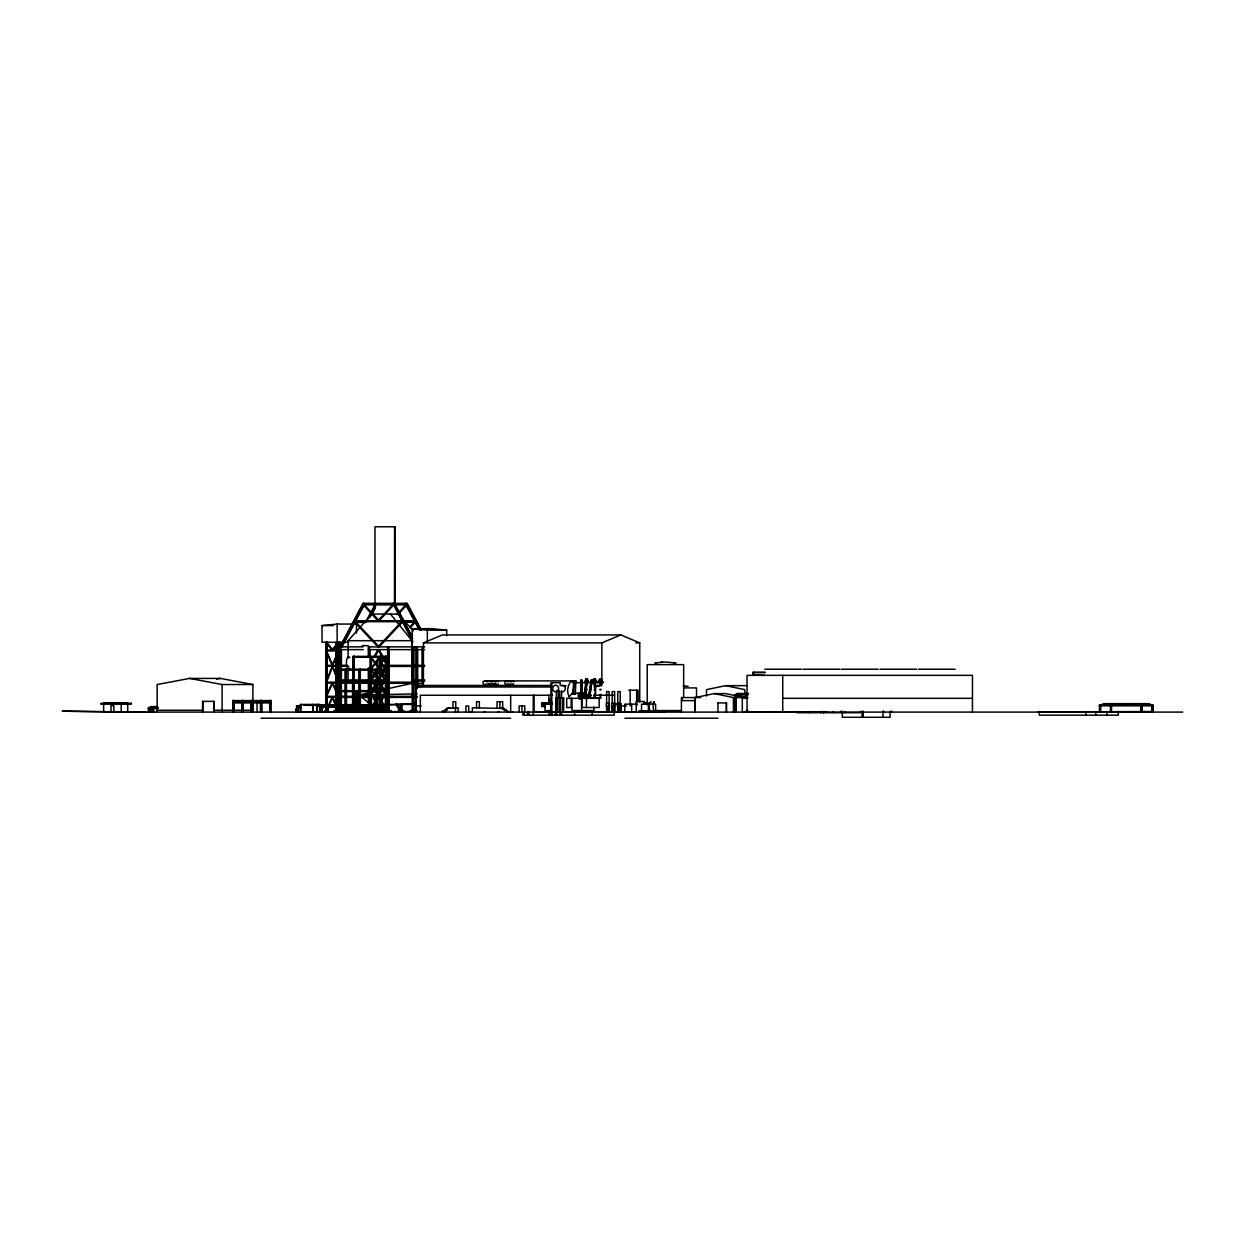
<?xml version="1.0" encoding="UTF-8"?>
<svg xmlns="http://www.w3.org/2000/svg" width="1245" height="1245" viewBox="0 0 1245 1245"><rect width="100%" height="100%" fill="white"/><g stroke="black" fill="none" stroke-linecap="round" stroke-linejoin="round"><path stroke-width="1.5" d="M639.058 711.175L639.058 712.093L648.069 712.342L648.069 711.424L639.058 711.175L664.659 711.424L664.659 712.342L655.648 712.093L655.586 704.156L641.533 704.156L641.533 712.093M655.648 712.093L655.648 711.175M580.839 698.756C578.692 699.768 578.785 693.496 581.042 694.679M579.968 698.803L580.014 694.617M580.217 698.865L580.263 694.57M580.761 694.71L581.602 694.881L581.866 680.392L581.088 680.315L580.886 698.927M581.104 695.55L581.462 679.63M581.353 694.912L581.431 679.583M581.493 694.897L581.866 680.392M582.224 694.648L582.364 698.772L582.504 694.788L581.68 694.85M649.781 703.456L650.108 702.662M649.89 703.285C647.462 706.942 651.322 712.482 649.205 711.237M326.081 709.152L327.933 708.716L326.174 709.152M343.9 709.401C340.274 708.654 344.709 708.919 344.071 709.059M348.258 709.323C347.231 707.876 352.226 710.444 348.46 708.343M360.101 709.323C360.427 706.584 363.742 710.662 360.225 709.323M373.593 709.525C369.625 709.23 374.247 707.502 373.609 709.401M600.137 682.385L600.355 679.039M541.668 703.923L542.696 704.405L541.995 703.176M544.283 704.872C545.683 705.899 541.606 706.086 544.454 704.872M543.442 703.363L542.213 704.437M544.703 703.472C545.466 704.701 542.493 702.413 542.898 703.098M548.36 703.814L547.691 702.958L547.395 704.047M551.706 703.69L552.173 702.989L551.94 704.032M334.858 705.713L329.1 705.713M334.469 705.215L335.278 704.935L332.291 705.526M337.535 705.713L337.768 705.993A3.595 3.315 -90 0 1 339.2 706.569M337.722 705.433L338.064 705.448M340.648 705.448L343.371 705.713M340.943 704.919L344.227 704.919M343.464 705.713L343.604 705.993A3.595 3.315 -90 0 1 346.624 709.557L346.733 712.093M353.051 704.935L350.063 705.526M365.33 706.693L364.24 705.448L365.05 705.806M367.042 705.962L367.82 705.775M367.15 705.713L367.291 705.993A3.595 3.315 -90 0 1 369.158 706.833M367.384 705.993L364.24 705.448M583.672 698.243L583.998 694.29L585.866 694.461L587.017 679.848L585.913 679.754L587.049 679.863M583.858 698.274L583.998 694.29M584.107 698.305L584.434 694.305M584.419 698.336L585.897 679.77M586.099 679.77L585.057 694.383M584.776 698.367L586.364 678.992M585.134 698.398L586.582 678.992M585.492 698.414L586.924 679.863M585.804 698.429L586.566 694.508L586.068 698.445M549.87 700.297L549.387 701.2L549.045 699.783M650.902 702.476L651.01 701.542M321.692 709.525C323.295 708.81 317.568 709.105 322.019 708.716M349.892 709.525L350.125 708.716M587.5 698.414L588.169 694.523L589.974 694.694M587.78 698.367L588.076 694.554L589.632 694.99M588.029 698.383L588.605 694.523M588.34 698.398L591.25 680.284L592.2 680.501L589.601 697.605M589.974 695.021L590.815 694.959L589.087 694.788L591.25 680.284M588.683 698.445L591.826 679.614M589.29 697.324L591.749 679.568M589.43 697.465L591.966 680.392L591.064 680.346M589.912 697.62L590.286 694.772M590.161 697.62L590.55 694.834M590.348 697.605L590.815 694.959M549.154 700.048L549.636 699.145M296.637 708.747L298.193 709.059M366.217 708.747L367.773 709.059M593.647 682.385L594.316 679.039M337.442 707.191L336.881 706.164L336.508 706.88C312.604 702.756 337.224 707.067 339.76 707.3M342.671 706.133L340.258 706.537M343.06 707.035L342.577 706.133M360.676 706.164L360.832 707.035M366.435 706.927L366.606 706.164L362.419 706.335L363.244 707.238M541.637 703.581L542.633 703.036M545.512 703.363C546.524 701.978 546.571 705.121 547.364 703.176M548.531 703.814L548.625 702.974M579.641 694.181L580.263 693.263L580.87 694.181M296.543 708.747L298.1 709.059M366.108 708.747L367.68 709.059M585.057 682.385L586.13 679.039M547.24 703.363L548.065 702.989L548.002 704.047L547.893 702.974M326.283 681.529L332.197 666.262M326.532 682.182L332.446 666.9L338.36 682.182M371.057 710.739L374.916 701.526L371.057 692.313M379.087 691.582L375.227 700.795L371.368 691.582M371.368 711.486L375.227 702.273L379.087 711.486M379.398 692.313L375.539 701.526L379.398 710.739M377.11 710.739L380.954 701.526L377.11 692.313M385.125 691.582L381.266 700.795L377.422 691.582M377.422 711.486L381.266 702.273L385.125 711.486M385.436 692.313L381.577 701.526L385.436 710.739M569.525 696.686C562.538 687.909 578.038 667.476 572.109 694.181M572.062 682.229L573.992 680.859L573.431 682.229M568.825 696.686L572.467 693.512M486.11 684.003C483.496 686.415 481.006 680.937 484.71 680.859L575.781 680.922L574.676 682.696M574.132 681.108L573.758 694.181M575.781 681.108L575.423 694.181M584.559 682.385L585.959 679.039M338.344 650.948L332.446 664.721L326.548 650.948M332.711 665.344L338.609 651.571M297.353 707.3C296.279 710.693 301.757 704.935 300.605 706.849M323.825 706.164C324.509 707.783 318.938 709.292 321.319 707.207M333.567 706.335L329.66 706.164L328.913 707.362L328.135 706.397A3.361 3.097 90 0 0 327.248 707.02L327.995 708.405L326.548 707.487M326.486 708.14L326.968 707.3M345.861 707.035L342.64 708.14L343.916 707.58M366.388 707.969L368.115 706.397C370.185 707.409 366.917 709.261 366.481 707.969M372.846 707.3C371.134 709.354 376.737 707.829 373.126 707.02A3.361 3.097 90 0 1 374.123 706.397L375.181 707.191M326.283 709.961L332.166 697.247M326.563 710.568L332.446 697.838L338.158 712.093M326.283 695.722L332.166 683.1M326.563 696.328L332.446 683.692L338.329 696.328M592.231 682.385L593.849 679.039M344.351 708.405L344.305 708.498A3.004 2.77 -90 0 0 342.297 707.098L342.391 707.098A3.004 2.77 -90 0 1 344.196 708.249M363.789 707.487L362.295 708.498L360.77 707.627M599.592 679.039L597.849 682.385L603.202 682.385M339.838 646.871L363.026 603.327L407.177 603.327L421.448 630.126M340.321 646.871L363.493 603.327L363.493 604.868L406.695 604.868L406.695 603.327L420.966 630.126M341.472 646.871L363.836 604.868M341.955 646.871L363.462 606.455M365.89 621.753L375.694 603.327M367.259 620.072L375.29 605.008M369.749 617.582L375.663 606.455M371.819 614.563L375.118 608.369M649.921 702.818L650.201 702.413M369.454 681.311L377.079 668.067M371.85 678.867L378.527 667.273L387.102 682.182M374.216 656.224L378.029 649.625M374.714 657.095L378.527 650.497L387.102 665.344M348.911 707.627L350.203 708.109M508.193 681.778L509.407 680.859L510.637 681.778M511.477 681.778L512.707 680.859L513.936 681.778M550.695 702.911L549.745 704.421L550.99 700.951M550.99 702.911L550.041 704.421L550.617 702.227M338.531 705.184L350.421 706.397A3.361 3.097 -90 0 1 351.323 707.02L350.467 708.109M369.454 709.79L377.998 697.402M369.983 710.568L378.527 698.165L387.07 710.568M382.604 709.79L386.868 703.596M383.133 710.568L385.265 707.456M369.454 695.566L377.998 683.256M369.983 696.328L378.527 684.019L387.07 696.328M371.057 668.721L374.869 663.258L371.057 657.796M379.04 657.282L375.227 662.745L371.415 657.282L371.415 679.941L375.227 675.49L379.009 679.941M371.415 669.219L375.227 663.756L379.04 669.219M379.398 657.796L375.585 663.258L379.398 668.721M381.266 662.745L385.078 657.282M385.436 657.796L381.624 663.258L385.436 668.721M342.904 707.627L344.554 707.969M348.818 707.627L349.503 706.226M360.676 707.627L361.579 705.79L362.264 706.397A3.361 3.097 -90 0 1 363.182 707.02M366.684 707.627L368.006 708.498A3.004 2.77 -90 0 0 366.077 707.098L362.653 706.569M328.182 708.109C327.575 704.935 334.096 706.771 333.473 705.79M363.089 707.02L362.046 708.109M362.777 707.58L361.937 707.969L363.696 707.627M543.567 703.176L544.454 703.098M545.808 703.176L545.512 704.032L545.559 702.974M338.204 642.28L332.446 649.516L326.688 642.28M332.851 650.03L338.609 642.793M343.355 707.238L343.962 706.288M345.27 707.362L344.398 706.397L344.258 707.969M362.419 707.969L360.91 707.3L362.186 706.397L363.96 708.125M367.057 707.238L367.726 705.775M492.522 681.778L494.249 680.859L495.961 681.778M371.057 679.49L374.838 675.039L371.057 670.588M379.009 670.137L375.227 674.588L371.446 670.137M379.398 670.588L375.616 675.039L379.398 679.49M377.11 679.49L380.892 675.039L377.11 670.588M385.047 670.137L381.266 674.588L377.484 670.137M377.484 679.941L381.266 675.49L385.047 679.941M385.436 670.588L381.655 675.039L385.436 679.49M371.057 690.212L374.838 685.762L371.057 681.311M379.009 680.859L375.227 685.31L371.446 680.859L371.415 709.666M371.446 690.664L375.227 686.213L379.009 690.664M379.398 681.311L375.616 685.762L379.398 690.212M377.11 690.212L380.892 685.762L377.11 681.311M385.047 680.859L381.266 685.31L377.484 680.859M377.484 690.664L381.266 686.213L385.047 690.664M385.436 681.311L381.655 685.762L385.436 690.212M348.118 658.076L348.118 640.693L371.85 614.05L398.307 614.05L413.293 630.873M392.611 604.868L378.527 620.103L364.443 604.868M379.118 620.757L393.436 605.272M396.797 614.563L405.761 604.868L419.316 630.079M398.774 613.723L406.586 605.272M401.559 621.675L378.527 646.233L355.494 621.675M379.134 646.871L402.384 622.08L415.534 622.08L410.368 627.589M409.589 627.138L414.709 621.675M351.853 707.627L350.421 706.397A3.361 3.097 90 0 0 349.44 707.02C349.72 709.183 352.833 705.261 352.319 706.88L353.253 706.724L350.841 705.79L353.207 706.008L351.168 706.226M350.825 707.58L350.327 706.397C347.651 707.829 352.304 708.389 349.44 707.02M360.739 707.035L361.283 707.02A3.361 3.097 90 0 1 362.264 706.397M573.245 682.696L575.657 680.859M507.104 684.003C503.649 686.555 504.645 678.167 507.337 681.778M510.403 684.003L508.411 684.003M513.718 684.003L511.695 684.003M572.529 694.181L574.132 693.512M574.194 694.181L575.781 693.512M299.018 707.58L299.983 707.035M357.113 707.362L354.981 707.3C357.144 707.362 355.79 709.712 357.797 707.829M368.598 707.58L369.002 707.02A3.361 3.097 -90 0 0 368.115 706.397L368.567 706.288M374.527 707.58L374.263 706.335L375.632 706.164M579.828 694.679L582.504 694.85M490.748 684.003L487.947 684.003M495.65 684.003L492.849 684.003M545.715 703.098L546.695 703.098M543.567 704.359L544.454 704.296M547.458 703.098L548.251 703.098M544.454 706.071L543.396 705.993M357.019 707.362L356.257 706.397L357.704 707.035M735.141 712.093L735.141 694.726L737.382 693.512L748.525 693.512M742.316 712.093L742.316 697.854L748.12 694.726L735.141 694.726M323.669 707.035L322.455 706.335L326.377 705.915M364.007 706.133L361.813 707.798L361.828 706.288M339.48 707.207L338.251 707.969M344.274 708.109L345.41 707.02M344.134 707.798L346.032 707.969M351.604 707.3L350.296 708.109M367.508 707.58L369.376 707.3M544.096 704.405L542.991 703.581M375.865 705.526L371.337 704.483M415.721 712.093L415.721 686.991L423.424 685.45L423.424 642.887L442.364 634.934L620.804 634.934L639.743 642.887L639.743 702.149M423.424 642.887L601.864 642.887L620.804 634.934M345.768 707.035L352.973 705.837M357.611 707.035L357.86 706.164L356.708 706.288M297.539 707.02A3.361 3.097 90 0 1 298.52 706.397L299.578 707.238L298.987 706.288M345.472 707.238L344.865 706.288M1104.797 703.674L1099.288 705.246L1153.166 705.246L1147.657 703.674L1104.797 703.674L1111.411 705.401L1111.411 711.486L1111.271 705.401M1099.522 711.486L1099.522 705.401L1105.902 703.83L1105.031 703.83L1111.271 705.666M1099.662 711.486L1099.662 705.666L1105.902 704.125L1100.549 705.666M1152.948 712.093L1152.948 705.401L1147.439 703.83L1141.043 705.401L1141.183 711.486L1141.043 705.666L1147.439 704.125L1142.07 705.666L1142.07 711.486M1147.657 703.674L1141.93 705.401L1141.93 712.093M545.917 702.989L546.773 703.176M344.709 708.716C347.573 707.113 346.328 711.097 344.74 709.059A3.004 2.77 -90 0 1 344.756 709.774L344.756 712.093M352.397 709.152L352.21 708.343L350.67 709.059M358.311 709.323L356.475 708.716L358.14 708.343M654.061 702.055L652.956 703.456L653.563 711.237M352.413 706.849L345.799 705.79M364.069 706.88L369.236 706.071L362.419 706.335M746.875 685.653L725.664 685.653L706.491 689.637L706.491 695.986M695.083 697.573L695.083 712.093L694.959 697.573L714.256 693.605L725.664 693.605L743.094 697.216M594.161 686.991L601.864 685.45L601.864 642.887M252.891 712.093L252.891 684.532L220.427 678.416L189.613 678.416L157.15 684.532L157.15 712.093M216.599 679.132L220.427 678.416M298.862 706.335L300.138 706.164M344.74 706.335L352.973 705.495M319.078 705.806L322.268 705.308M319.078 706.055L322.502 705.526L319.887 705.168M326.812 705.526L319.358 706.693L328.198 705.184M319.996 706.833L326.766 705.79M327.777 706.304L334.127 705.184M334.345 705.526L324.245 707.098A3.004 2.77 90 0 0 321.879 709.774L321.879 712.093M327.808 709.774A3.004 2.77 90 0 1 330.174 707.098L333.598 706.569M355.058 705.495L357.362 705.292M342.188 712.093L342.095 709.557L343.947 709.759L344.071 712.093L344.165 709.774A3.004 2.77 90 0 1 346.437 707.098L356.537 705.526M355.883 706.304L357.377 706.071M359.027 705.806L362.233 705.308L359.027 705.479M355.696 706.569L362.84 705.184M368.162 705.308L359.416 706.693M358.373 707.098L368.38 705.526M361.844 709.774A3.004 2.77 90 0 1 364.209 707.098L374.683 705.184M370.092 706.849L375.15 706.071M370.138 707.098L378.558 705.79M377.079 706.693L379.445 706.335M376.052 707.098L379.492 706.569M654.73 663.009L656.24 662.791M656.255 662.791L665.437 662.044L676.128 663.009M344.523 709.136A3.004 2.77 -90 0 1 344.647 709.774L346.733 709.557L346.452 712.093M350.763 709.525L352.304 709.152M339.885 705.79L348.304 707.098A3.004 2.77 -90 0 1 350.67 709.774L352.428 709.572A3.595 3.315 -90 0 0 349.923 706.055M358.342 709.572L356.506 709.774A3.004 2.77 -90 0 0 355.619 707.767M364.24 709.323L362.388 708.716L364.147 709.152M364.505 712.093L364.396 709.557L362.653 709.759A3.004 2.77 -90 0 0 360.459 707.16M368.442 709.059L369.407 709.417M348.662 642.28L322.035 642.28L322.035 625.581L337.13 624.056L356.49 624.056L356.49 633.16M581.68 680.517L580.839 680.346L580.512 698.694M580.886 698.383L579.781 698.741M299.796 705.635L296.217 705.962L299.936 705.962M303.391 705.292L352.366 704.608M308.029 705.168L310.659 705.526M315.203 705.292L316.261 705.308M319.078 705.479L322.268 705.184M321.988 709.774L319.918 709.557A3.595 3.315 90 0 1 323.031 705.993L326.081 705.448M328.664 705.448L334.251 705.526M334.345 704.919L327.777 705.775L338.5 704.779M342.095 705.962L373.173 704.608M345.114 705.744L345.223 705.993A3.595 3.315 90 0 0 342.188 709.557M347.464 705.806L348.04 705.713M345.379 705.962L353.564 705.184M355.058 705.292L356.303 705.184M359.743 705.168L362.451 705.526M357.377 705.635L355.977 706.304M360.132 705.697L368.287 704.919M359.183 706.724L368.162 705.184M359.945 669.219L359.961 712.093L359.867 709.557A3.595 3.315 90 0 1 362.995 705.993L368.287 705.526M372.706 705.308L370.652 705.495M371.632 705.713L374.434 705.215M369.843 706.133L379.009 705.292M377.079 706.008L379.445 705.79M660.83 662.278L662.371 662.169M415.799 703.425L374.978 705.713M1141.043 705.246L1142.319 705.199M417.215 693.87L359.058 695.006L353.238 689.232M649.516 711.237L650.45 711.237M653.454 711.237L653.049 711.253M774.655 711.704L776.818 711.782M355.37 620.757L402.151 620.757M403.551 620.757L414.818 620.757M354.887 621.675L415.316 621.675M365.937 622.08L354.669 622.08L377.92 646.871M354.981 622.422L366.248 622.422M322.035 625.581L333.644 625.581M412.235 711.486L412.235 628.647L431.595 628.647L446.706 630.172L446.706 635.744M412.235 628.647L427.346 630.172L446.706 630.172M348.118 640.693L411.939 640.693L411.939 683.38L420.794 686.742M635.868 642.887L639.743 642.887M362.217 645.641L368.287 645.641M363.042 646.871L336.477 646.871L336.477 642.28M424.654 646.871L368.318 646.871L368.318 656.613M363.322 649.625L340.321 649.625L340.414 712.093M368.318 649.625L424.654 649.625M326.283 650.03L338.609 650.03M326.283 650.948L338.609 650.948M353.051 657.282L379.741 657.282L379.741 669.219A6.132 2.365 -90 0 1 377.437 663.772A6.132 2.365 -90 0 1 379.18 657.064M380.799 657.282L385.794 657.282M326.283 665.344L347.308 665.344M380.814 665.344L388.067 665.344M388.72 665.344L424.654 665.344M326.283 666.262L348.833 666.262M380.737 666.402L388.067 666.402M388.72 666.402L424.654 666.402M339.154 669.219L386.635 669.219M764.866 669.219L801.593 669.219M803.165 669.219L839.877 669.219M841.387 669.219L878.114 669.219M879.95 669.219L916.678 669.219M918.436 669.219L955.164 669.219M340.009 670.137L386.635 670.137M765.13 672.284L752.82 672.284L752.82 675.35M765.161 672.596L753.038 672.596L753.038 675.039L753.241 672.596M753.661 675.039L764.99 675.35M586.084 678.945L587.235 678.945M594.005 678.945L595.328 678.945M586.27 679.552L587.049 679.552M594.27 679.552L595.063 679.552M600.074 679.552L600.853 679.552M340.009 679.941L385.794 679.941M412.717 679.941L424.654 679.941M340.009 680.859L385.794 680.859M412.717 681.015L424.654 681.015M354.856 681.28L348.118 681.28L348.118 667.74M326.283 682.182L377.188 682.182M379.476 682.182L388.067 682.182M388.72 682.182L416.546 682.182M583.921 682.385L589.399 682.385M591.935 682.385L597.398 682.385M574.848 682.696L597.398 682.618M597.724 682.618L603.202 682.618M326.283 683.1L388.067 683.256M388.72 683.256L416.546 683.256M416.982 683.38L422.024 683.38L422.024 648.458M586.27 684.096L587.049 684.096M594.27 684.096L595.063 684.096M600.074 684.096L600.853 684.096M189.613 678.416L222.092 684.532L252.891 684.532M586.27 684.75L587.049 684.75M594.27 684.75L595.063 684.75M600.074 684.75L600.853 684.75M593.102 682.696L595.561 684.983L595.561 695.255M423.424 685.45L551.442 685.45M594.114 685.45L599.934 685.45M561.697 685.762L566.133 685.762M415.721 686.991L551.504 686.991M683.863 687.909L696.531 687.909L696.531 697.34M586.27 689.294L587.049 689.294M594.27 689.294L595.063 689.294M600.074 689.294L600.853 689.294M586.27 689.963L587.049 689.963M594.27 689.963L595.063 689.963M600.074 689.963L600.853 689.963M628.741 690.197L638.094 690.197L638.094 700.717M339.511 690.664L386.277 690.664M340.009 691.582L385.794 691.582L385.732 711.486M580.077 692.796L584.029 692.796M576.762 693.107L582.38 693.107M586.27 694.492L587.049 694.492M594.27 694.492L595.063 694.492M600.074 694.492L600.853 694.492M599.825 695.161L601.102 695.161M552.562 695.255L420.328 695.255L420.328 712.093M613.863 695.255L594.036 695.255L595.297 695.161L595.203 684.983M326.283 696.328L388.067 696.328M388.72 696.328L417.199 696.328M326.283 697.247L352.942 697.247M363.664 697.247L355.51 697.247L355.51 696.328M336.477 697.402L388.067 697.402M388.72 697.402L417.199 697.402M700.795 697.573L681.404 697.573L681.404 712.093M714.256 693.605L733.429 697.573L744.837 697.573M742.316 697.854L748.043 697.854M556.344 698.258L563.549 698.258M782.731 698.321L972.454 698.321M644.35 701.48L636.257 701.48L636.257 712.093M643.649 702.725L648.163 702.725M232.971 702.911L270.881 702.911M552.391 702.974L541.668 702.974L541.668 706.584L545.31 706.584M717.898 702.911L726.489 702.911L726.489 712.093M644.101 703.332L647.727 703.332M614.081 703.985L621.224 703.985L621.224 711.626M637.129 704.156L624.788 704.156L624.788 712.093M384.503 704.437L416.468 704.437M326.361 704.919L337.519 705.962M331.73 705.168L331.014 705.479M309.274 705.292L310.332 705.308M328.555 705.215L329.334 705.184M345.519 705.292L349.082 706.039M351.448 705.292L350.374 705.308M373.982 705.308L370.652 705.837M378.527 705.308L376.581 705.837M320.167 705.448L328.804 705.184M326.361 705.526L336.461 707.098A3.004 2.77 -90 0 1 338.827 709.774L338.733 712.093M346.468 705.448L349.363 705.962M348.273 705.448L347.511 706.724M376.581 705.495L377.188 706.693M1099.522 705.401L1152.948 705.401M325.085 705.806L325.287 706.008M341.55 705.806L341.255 706.693M344.367 705.184L349.207 706.071M369.158 705.713L368.925 705.993A3.595 3.315 90 0 0 365.89 709.557L365.89 712.093M375.383 705.619L374.838 705.993A3.595 3.315 90 0 0 371.804 709.557L371.71 712.093M1099.662 705.666L1152.792 705.666L1152.792 711.486M325.957 705.962L320.587 705.899M326.283 705.915L323.731 706.164L323.996 706.927M328.166 706.18A3.595 3.315 90 0 1 328.96 705.993L329.505 706.039M340.679 705.962L353.689 705.962M360.319 705.915L371.835 705.962M415.721 705.962L421.121 705.962M620.679 705.962L626.36 705.962M346.234 706.133L346.172 706.927L346.141 706.133M367.275 706.226L362.7 705.79M367.617 707.58L367.197 707.02A3.361 3.097 90 0 1 368.193 706.397L368.847 706.226M150.443 706.584L157.477 706.584M321.226 707.02A3.361 3.097 90 0 1 322.222 706.397L322.315 706.397A3.361 3.097 90 0 0 321.319 707.02L322.377 707.969M609.443 706.429L606.284 706.522L606.284 703.3L609.443 703.3L609.443 706.522M617.427 706.429L620.57 706.522L620.57 703.3L617.427 703.3L617.427 706.522M300.652 707.098L300.559 707.098A3.004 2.77 90 0 0 298.193 709.774L298.286 712.093M336.461 707.098L336.368 707.098A3.004 2.77 -90 0 1 338.733 709.774L339.045 709.759M346.437 707.098L346.53 707.098A3.004 2.77 90 0 0 344.165 709.774L343.838 709.759M364.209 707.098L364.303 707.098A3.004 2.77 90 0 0 361.937 709.774L361.844 712.093M297.633 707.207L298.893 707.798L297.633 707.02A3.361 3.097 90 0 1 298.613 706.397L299.391 707.362M368.862 707.362L367.835 707.798M373.126 707.207L374.169 707.969M158.131 707.502L148.451 707.502L148.451 712.093M572.186 707.502L566.708 707.502L566.708 698.321L600.806 698.321L600.728 695.255M148.451 708.109L158.131 708.109M328.291 707.969L326.875 707.3M346.188 708.343L346.375 709.152M148.451 708.576L157.913 708.576M338.796 708.716L339.013 709.525M356.475 708.716L356.786 709.525M298.286 709.774L296.217 709.557L296.217 712.093M348.024 712.093L348.118 709.557L348.335 710.553M352.646 709.557L352.335 710.553M364.505 709.557L362.653 710.553M371.71 709.557L373.78 709.774A3.004 2.77 90 0 1 375.461 707.269M326.065 709.572L327.902 709.774L327.808 712.093M350.001 709.774A3.004 2.77 90 0 1 352.366 707.098L352.459 707.098A3.004 2.77 90 0 0 350.094 709.774L348.242 709.572M348.211 707.098A3.004 2.77 -90 0 1 350.576 709.774L350.903 710.553M358.078 707.16A3.004 2.77 90 0 0 356.008 709.774L355.696 710.553M360.085 709.572L361.937 709.774M367.54 709.759L367.866 709.774A3.004 2.77 90 0 1 369.251 707.409L368.333 706.335M157.15 710.257L202.904 710.257M213.844 710.257L252.891 710.257M320.136 710.553L321.661 709.759M343.947 710.553L334.033 710.568L334.033 711.486M346.499 710.553L344.881 709.759M348.242 710.553L349.767 709.759L350.001 712.093M350.561 710.568L358.762 710.568M360.085 710.553L361.61 709.759M366.014 710.553L370.123 710.568M376.55 710.568L374.558 710.568L374.558 711.486M381.001 710.568L384.472 710.568L384.44 712.093M385.732 710.568L391.054 710.568L391.054 711.486M417.075 710.568L410.274 710.568L410.274 711.486M655.072 710.568L680.688 710.568M747.825 710.568L746.346 710.568L746.346 711.782M320.136 710.802L321.755 710.802L321.755 711.844L320.136 711.844M343.947 710.802L342.313 710.802L342.422 711.844L343.947 711.844M346.499 710.802L344.881 710.802L344.881 711.844L346.499 711.844L346.406 669.219M348.242 710.802L349.861 710.802L349.767 711.844L348.242 711.844M350.81 710.802L352.428 710.802M355.79 710.802L355.696 711.844M358.342 710.802L356.724 710.802L356.817 711.844L358.342 711.844M360.085 710.802L361.719 710.802L361.61 711.844L360.085 711.844M362.653 710.802L364.271 710.802M366.014 710.802L367.633 710.802L367.54 711.844M368.582 710.802L368.676 711.844L370.201 711.844M445.741 710.864L443.018 710.864L442.987 712.093M417.075 711.486L315.763 712.093M442.162 711.486L445.741 711.486M648.069 711.424L664.659 711.424M1152.948 711.486L1037.894 712.093M612.291 711.626L621.426 712.093M302.364 711.844L307.344 711.922M307.857 711.922L312.355 711.922M314.207 711.844L315.825 711.844M326.065 711.844L327.684 711.844L327.591 710.802L326.065 710.802L326.159 711.844M338.951 711.844L340.57 711.844M350.81 711.844L352.428 711.844M354.171 711.844L355.79 711.844M362.653 711.844L364.271 711.844L364.178 710.802M366.014 711.844L367.633 711.844M470.019 711.844L470.89 711.844M484.134 711.844L485.005 711.844M498.249 711.844L499.12 711.844M512.364 711.844L513.236 711.844M623.091 711.922L611.855 712.093M623.885 711.922L628.383 711.922M629.814 711.922L633.409 711.922M1182.75 712.093L103.646 712.093L103.646 702.725L127.721 702.725L127.721 712.093M261.045 718.209L510.668 718.209M624.865 718.209L717.991 718.209M145.821 712.093L62.25 711.175L122.368 712.093M423.331 683.894L411.939 683.38L359.058 695.006L368.66 702.803M584.17 694.352L585.835 694.445M684.47 685.948L683.24 685.886L688.111 686.306M585.088 694.445L586.115 694.523M356.07 704.608L368.629 705.79M344.134 704.919L349.658 705.433M349.923 705.448L352.475 705.697M326.346 704.608L338.889 705.79M340.258 705.915L344.056 706.288M484.71 680.859L486.421 681.778M673.094 662.589L674.619 662.791M339.823 705.526L348.833 706.164L348.989 707.035M332.508 705.308L333.769 705.292M725.664 685.653L744.837 689.637L744.837 694.399M591.142 680.377L592.153 680.455M1146.552 703.83L1152.792 705.666M1146.552 704.125L1151.905 705.666M1105.031 704.125L1110.384 705.666M366.341 706.927L368.473 707.798M342.655 706.927L344.787 707.798M361.05 707.144L362.56 707.798M320.961 707.3L322.471 707.969M737.382 693.512L745.444 697.854M343.651 707.362L343.511 707.02A3.361 3.097 90 0 1 344.491 706.397M337.348 707.191L338.5 706.397A3.361 3.097 -90 0 1 339.387 707.02M363.618 605.272L377.92 620.757M491.075 681.778L489.347 680.859L487.62 681.778A1.836 1.696 -90 0 1 490.717 681.778M390.479 614.05L411.939 640.693M351.386 707.238L350.623 705.775L351.681 706.039M322.222 706.397L323.077 707.362M326.283 642.793L332.041 650.03M345.83 707.627L345.316 707.02A3.361 3.097 -90 0 0 344.32 706.397M381.266 663.756L385.078 669.219M379.056 683.256L387.6 695.566M396.47 703.596L400.75 709.79M395.941 704.359L400.065 711.486M379.056 697.402L387.6 709.79M379.025 649.625L387.6 664.472M379.974 668.067L387.6 681.311M406.368 604.868L419.051 628.694M394.494 603.327L412.328 636.817M394.027 603.327L412.749 638.498M393.685 604.868L408.889 633.44M410.679 636.802L412.469 640.148M412.935 641.922L393.093 603.327M601.335 679.039L603.078 682.385M578.24 696.686L578.24 693.512L579.221 694.181M350.53 708.498L351.946 707.969M595.483 679.039L597.102 682.385M332.726 683.1L338.609 695.722M332.726 697.247L338.609 709.961M326.283 651.571L332.182 665.344M588.76 682.385L587.36 679.039L588.262 682.385M332.695 666.262L338.609 681.529M595.001 679.039L595.686 682.385M342.655 696.328L342.78 697.402M341.535 696.328L341.659 697.402M357.066 705.993L356.973 705.993A3.595 3.315 90 0 0 355.447 706.569M351.028 705.744L351.152 705.993A3.595 3.315 90 0 0 348.118 709.557M328.96 705.993L329.785 705.806M313.849 704.919L316.572 705.526M299.594 705.962L299.345 705.993A3.595 3.315 90 0 0 296.31 709.557A3.595 3.315 90 0 1 299.251 705.993M600.572 679.039L600.79 682.385M364.863 603.327L364.909 604.868M1152.061 705.666L1152.061 711.486M1151.905 705.401L1151.905 711.486M1118.29 711.486L1118.29 715.159L1039.295 715.159L1039.295 711.486M1110.54 705.401L1110.384 711.486M1106.852 711.486L1106.852 715.159M1095.709 711.486L1095.709 715.159M1085.873 711.486L1085.873 715.159M972.454 712.093L972.454 675.35L747.047 675.35L747.047 712.093M891.685 711.175L891.685 712.093M890.082 711.175L890.082 717.291L842.32 717.291L842.32 711.175M883.623 711.175L883.623 712.093M882.97 711.175L882.97 717.291M863.205 711.175L863.205 717.291M862.085 711.175L862.085 717.291M860.435 711.486L860.404 712.7L796.987 712.7L796.987 711.486M845.168 711.486L845.168 712.7M840.717 711.175L840.717 712.093M833.294 711.486L833.294 712.7M827.614 712.093L742.969 712.093M823.972 711.486L823.972 712.7M823.427 711.486L823.427 712.7M821.031 711.486L821.031 712.7M809.25 711.486L809.25 712.7M782.731 675.35L782.731 712.093M753.661 672.284L753.661 675.35M747.249 710.568L747.249 711.782M735.935 694.726L735.935 712.093M735.702 694.726L735.702 712.093M735.375 694.726L735.375 712.093M733.429 697.573L733.429 712.093M726.364 702.911L726.364 712.093M718.007 702.911L717.898 712.093M694.632 697.573L694.632 700.639L682.213 700.639L682.213 697.573M683.661 697.169L683.661 664.628L647.213 664.628L647.213 704.826M648.412 704.156L648.412 712.093M644.474 703.332L644.474 704.125M636.677 690.197L636.677 705.962M635.946 712.093L574.614 711.486L574.614 715.159M631.666 704.156L631.666 712.093M630.157 690.197L630.157 705.962M620.212 703.3L620.212 691.566L617.785 691.566L617.785 703.3M620.29 706.522L620.119 712M619.885 706.522L619.885 712M619.652 703.3L619.652 712.093M619.528 706.522L619.294 712M619.123 706.522L619.123 712M618.283 706.522L618.36 712.093M618.111 706.522L618.065 712.093M617.987 703.985L617.878 712M617.707 706.522L617.707 712M614.641 703.3L614.641 691.566L612.213 691.566L612.213 703.3M614.719 706.522L614.719 712M614.548 706.522L614.548 712M614.143 706.522L614.221 715.159L522.884 715.159L522.884 712.093M614.081 703.3L614.081 712.093M613.723 706.522L613.583 712.093M613.552 706.522L613.552 712M613.131 706.522L613.303 712M612.898 706.522L612.898 712M612.711 706.522L612.789 712.093M612.307 706.522L612.54 712M612.135 706.522L612.135 712M609.443 712.093L606.284 712.093M609.085 703.3L609.085 691.566L606.642 691.566L606.642 703.3M609.147 706.522L608.976 712M608.743 706.522L608.743 712M608.509 703.3L608.509 712.093M608.151 706.522L608.385 712M607.98 706.522L607.98 712M607.14 706.522L607.218 712.093M606.984 706.522L606.984 712M606.751 706.522L606.751 712M606.58 706.522L606.58 712M600.199 695.255L600.121 697.698L580.575 698.321M599.172 698.321L599.172 707.502L581.913 707.502L581.913 698.321M595.063 695.255L595.063 698.321M594.83 695.255L594.83 698.321M594.503 695.255L594.503 697.698M594.27 695.255L594.27 697.698M593.896 707.067L593.896 710.568L571.984 710.568L571.984 698.321M592.169 711.486L592.169 715.159M587.095 695.255L587.095 698.321M586.722 695.255L586.722 697.698M586.597 695.255L586.379 707.502M586.239 695.255L586.239 697.698M581.571 698.321L581.571 710.568M573.572 712.093L569.899 712.093M571.175 698.321L571.175 707.502M568.856 712.093L543.832 712.093M563.549 712.093L563.783 697.791L556.11 697.791L556.11 712.093M563.222 698.258L563.222 712.093M562.989 698.258L562.989 712.093M561.464 712.093L561.464 715.159M560.592 698.258L560.592 712.093M560.219 685.762L560.219 682.696L550.959 682.696L550.959 715.159M560.343 697.791L560.343 712.093M560.11 698.258L560.048 715.159M559.876 698.258L559.783 712.093M559.55 697.791L559.55 712.093M559.192 690.835L559.316 712.093M559.083 690.835L559.083 697.791M558.849 690.835L558.725 697.791M556.92 698.258L556.92 712.093M556.593 697.791L556.593 690.835L556.344 712.093M556.686 698.258L556.748 715.159M555.332 712.093L555.332 715.159M552.158 711.486L552.158 715.159M551.8 682.696L551.8 711.486M550.695 700.951L550.679 710.646L545.03 710.646L544.905 702.974M549.029 711.486L549.029 715.159M548.921 695.255L548.921 704.265M546.181 702.974L546.181 704.047M546.073 702.974L546.073 704.047M543.256 712.093L534.105 711.486L534.105 695.255M533.265 695.255L533.265 715.159M529 712.093L529 715.159M527.6 712.093L527.6 715.159M524.799 712.093L524.799 705.962L519.149 705.962L519.149 712.093M524.285 712.093L524.285 715.159M521.966 705.962L521.966 712.093M510.668 695.255L510.668 712.093M508.987 712.093L505.408 710.864M508.131 711.486L504.567 710.257M507.291 710.864L503.711 709.65M506.435 710.257L502.871 709.028M505.594 709.65L502.015 708.421M504.739 709.028L501.175 707.798M503.898 708.421L472.369 707.798L472.369 712.093M502.669 707.798L502.669 701.682L497.02 701.682L497.02 707.798M499.836 701.682L499.836 707.798M479.341 707.798L479.341 701.682L476.508 701.682L476.508 707.798M468.742 712.093L468.742 705.962L465.926 705.962L465.926 712.093M458.16 712.093L458.16 707.798L447.251 708.421M455.779 707.798L455.779 701.682L452.962 701.682L452.962 707.798M455.437 707.798L455.437 712.093M449.974 707.798L446.395 708.421L445.554 709.65M444.698 710.257L447.437 709.65L443.858 710.864M427.346 630.172L427.346 641.315M417.682 649.625L417.682 686.555M417.199 646.871L417.199 688.672M416.546 649.625L416.546 686.991M416.079 646.871L416.079 711.486M415.472 710.568L415.472 711.486M414.507 710.568L414.507 711.486M413.838 646.871L413.838 711.486M413.371 646.871L413.433 711.486M412.717 646.871L412.717 711.486M411.581 710.568L411.581 711.486M405.294 603.327L405.294 604.868M403.738 711.486L403.738 710.568L398.416 710.568L398.416 711.486M402.073 710.568L402.073 711.486M401.87 704.919L401.87 711.486M401.404 704.919L401.404 711.486M400.75 704.483L400.75 711.486M400.267 704.919L400.267 711.486M395.147 603.327L395.147 526.791L374.994 526.791L374.994 603.327M394.572 526.791L394.494 604.868M389.405 710.568L389.405 711.486M389.203 649.625L389.203 711.486M388.72 646.871L388.72 711.486M387.6 646.871L387.646 712.093M386.697 712.093L386.635 656.364L353.051 656.364L353.051 669.219M386.277 656.364L386.277 711.486M385.794 656.364L385.794 669.219M385.794 670.137L385.794 690.664M385.436 656.364L385.374 712.093M382.806 710.568L382.806 711.486M382.604 704.483L382.604 711.486M382.137 705.106L382.137 711.486M381.001 705.106L381.001 711.486M380.596 656.364L380.643 712.093M380.239 656.364L380.239 711.486M380.067 706.351L380.067 710.179M379.741 670.137L379.741 679.941M379.741 680.859L379.741 690.664M379.741 693.387L379.741 709.666M379.398 656.364L379.336 712.093M377.468 669.219L377.468 678.307M377.468 682.493L377.468 707.86M377.11 668.721L377.11 711.486M376.612 669.219L376.612 678.307M376.612 682.493L376.612 707.86M376.255 669.219L376.208 712.093M375.803 704.857L375.959 711.486M375.305 704.857L375.259 712.093M375.15 710.568L375.15 711.486M374.947 704.857L374.947 711.486M373.78 712.093L373.687 709.774A3.004 2.77 90 0 1 375.274 707.409M373.469 709.759L371.944 710.553L371.944 709.572M371.057 656.364L371.057 711.486M370.574 657.282L370.574 679.941M370.574 680.859L370.574 709.666M370.216 656.364L370.17 712.093M369.921 649.625L369.921 656.613M369.454 646.871L369.454 657.049M369.454 668.269L369.454 711.486M368.8 668.16L368.8 711.486M368.676 710.553L368.349 709.774A3.004 2.77 -90 0 0 368.318 709.136M368.318 668.16L368.442 712.093M368.115 710.568L368.115 711.486M367.773 712.093L367.866 709.774A3.004 2.77 90 0 1 369.08 707.565M367.54 710.553L365.797 709.557L365.797 712.093M366.466 710.568L366.466 711.486M362.528 712.093L362.746 709.759L362.419 712.093M360.303 669.219L360.35 712.093M359.447 670.137L359.447 679.941M359.447 680.859L359.447 711.486M359.089 670.137L359.089 679.941M359.089 680.859L359.042 712.093M358.467 710.568L358.467 711.486M358.171 710.568L358.171 711.486M358.015 692.547L358.093 712.093M357.517 691.255L357.362 711.486M357.159 690.648L357.159 711.486M356.817 710.553L356.817 709.759L356.599 712.093L356.49 691.597M356.086 710.568L356.086 711.486M356.023 690.726L356.008 712.093M354.887 690.726L354.794 711.486M354.249 656.364L354.311 712.093M353.891 656.364L353.891 711.486M353.658 682.182L353.658 711.486M353.409 656.364L353.409 669.219M353.409 670.137L353.409 679.941M353.409 680.859L353.409 711.486M353.051 670.137L353.051 679.941M353.051 680.859L352.989 712.093M352.584 682.182L352.553 712.093M352.335 710.802L352.335 711.844M351.853 710.568L351.853 711.486M350.903 710.802L350.903 711.844M350.81 709.759L350.67 712.093M350.576 709.774L350.576 712.093M350.094 709.774L350.094 712.093M348.989 705.619L348.46 705.915M348.335 710.802L348.335 711.844M346.048 669.219L346.048 711.486M345.55 669.219L345.55 711.486M345.207 669.219L345.145 712.093M343.418 710.568L343.418 711.486M342.422 709.572L342.313 710.553M341.441 649.625L341.363 712.093M341.068 710.568L341.068 711.486M340.974 646.871L340.974 648.1L336.477 648.1L336.477 711.486M340.974 649.625L340.803 712.093M340.71 712.093L340.71 709.557A3.595 3.315 -90 0 0 340.476 708.265M340.009 669.219L340.009 711.486M339.807 642.28L339.807 646.124M339.838 648.1L339.838 711.486M339.449 642.28L339.574 711.486M339.185 710.568L339.185 711.486M338.967 642.28L339.107 712.093M338.609 642.28L338.609 696.328M338.609 697.247L338.531 711.486M337.877 710.568L337.877 711.486M337.784 712.093L337.613 642.28M337.13 624.056L337.348 711.486M336.01 642.28L336.01 711.486M335.341 710.568L335.341 711.486M331.217 705.619L330.983 706.724L330.921 705.479M328.384 711.486L328.384 710.568L324.665 710.568L324.665 711.486M327.684 709.759L327.591 710.553M327.124 642.28L327.202 711.486M326.766 642.28L326.766 711.486M326.283 642.28L326.283 711.486M326.065 710.553L325.832 709.557A3.595 3.315 90 0 1 327.435 706.569M325.925 642.28L325.925 712.093M319.763 704.437L319.918 712.093L319.996 704.437L300.185 704.437L300.185 712.093M317.382 704.437L317.382 712.093M317.148 704.437L317.148 712.093M313.117 704.437L313.117 712.093M312.884 704.437L312.884 712.093M300.979 704.437L300.979 712.093M297.96 709.759L296.434 710.553L296.434 709.572M270.881 700.453L270.881 712.093M270.523 702.911L270.523 712.093M270.041 702.911L270.041 712.093M269.683 702.911L269.683 712.093M261.761 702.911L261.855 712.093M261.403 700.453L261.497 712.093M261.248 700.453L261.294 701.558M260.999 700.453L260.999 701.682M260.921 702.911L260.999 712.093M260.641 702.911L260.641 712.093M260.563 702.911L260.563 712.093M257.046 702.911L257.046 712.093M252.564 700.577L252.564 701.558M252.719 702.911L252.719 712.093M252.33 700.453L252.33 712.093M252.128 700.453L252.221 701.558M251.972 702.911L251.879 712.093M251.521 700.453L251.521 701.682M251.288 700.577L251.288 701.558M251.132 702.911L251.132 712.093M243.289 702.911L243.211 712.093M242.697 700.453L242.853 712.093M242.604 700.453L242.448 701.682M242.386 700.577L242.386 701.558M242.09 702.911L241.997 712.093M234.169 702.911L234.169 712.093M233.811 702.911L233.811 712.093M233.329 702.911L233.329 712.093M232.971 700.453L232.971 712.093M222.092 684.532L222.092 712.093M214.202 712.093L214.202 701.371L202.546 701.371L202.546 712.093M213.844 701.371L213.844 712.093M202.904 701.371L202.904 712.093M153.617 708.576L153.617 712.093M153.197 707.502L153.446 712.093M153.026 708.576L153.026 712.093M151.423 707.502L151.423 712.093M150.24 707.502L150.24 712.093M150.054 708.576L150.054 712.093M149.058 708.576L149.058 712.093M148.886 708.576L148.886 712.093M148.637 708.576L148.637 712.093M123.224 703.332L123.224 704.125M121.232 702.725L121.232 712.093M113.855 712.093L113.855 705.666L111.023 705.666L111.023 712.093M319.918 709.557A3.595 3.315 90 0 1 322.937 705.993M355.914 709.774A3.004 2.77 90 0 1 357.984 707.16M355.354 707.02A3.361 3.097 90 0 1 356.35 706.397M361.781 706.055A3.595 3.315 -90 0 1 364.396 709.557M349.923 668.285A6.132 2.365 -90 0 1 346.359 662.978A6.132 2.365 -90 0 1 349.923 657.671M380.394 657.064A6.132 2.365 -90 0 1 382.153 662.978A6.132 2.365 -90 0 1 380.394 668.892M561.635 685.31A3.253 3.004 -90 0 1 565.339 688.563A3.253 3.004 -90 0 1 561.479 691.613M491.744 681.778A1.836 1.696 -90 0 1 494.67 681.778M494.405 684.003A1.836 1.696 -90 0 1 492.008 684.003M495.697 681.778A1.836 1.696 -90 0 1 498.622 681.778M498.358 684.003A1.836 1.696 -90 0 1 495.961 684.003M490.452 684.003A1.836 1.696 -90 0 1 488.056 684.003M653.812 701.635L654.247 702.631L653.812 701.635M782.498 711.704L785.486 711.844L782.498 711.704M587.298 695.161L586.021 695.161L587.298 695.255M271.13 700.577L232.722 700.577L232.722 701.558L271.13 701.558L271.13 700.577M551.395 702.211L550.352 702.211L551.395 702.32M131.379 703.332L100.829 703.332L100.829 704.125L131.379 704.125L131.379 703.332M615.014 703.3L611.855 703.3L611.855 706.522L615.014 706.522L615.014 703.3M298.053 710.802L296.434 710.802L296.434 711.844L298.053 711.844L297.96 710.802M373.562 710.802L371.944 710.802L372.037 711.844L373.562 711.844L373.562 710.802M1100.456 711.486L1100.549 705.401L1100.393 711.486M561.448 697.791L561.448 690.835L561.339 697.791M251.521 712.093L251.521 702.911L251.474 712.093M242.448 712.093L242.448 702.911L242.355 712.093M152.014 712.093L152.014 708.576L151.843 712.093M150.661 712.093L150.661 708.576L150.474 712.093M558.211 690.181A3.253 3.004 -90 0 0 555.721 685.232A3.253 3.004 -90 0 0 552.998 690.041A3.253 3.004 -90 0 0 558.211 690.181"/></g></svg>
